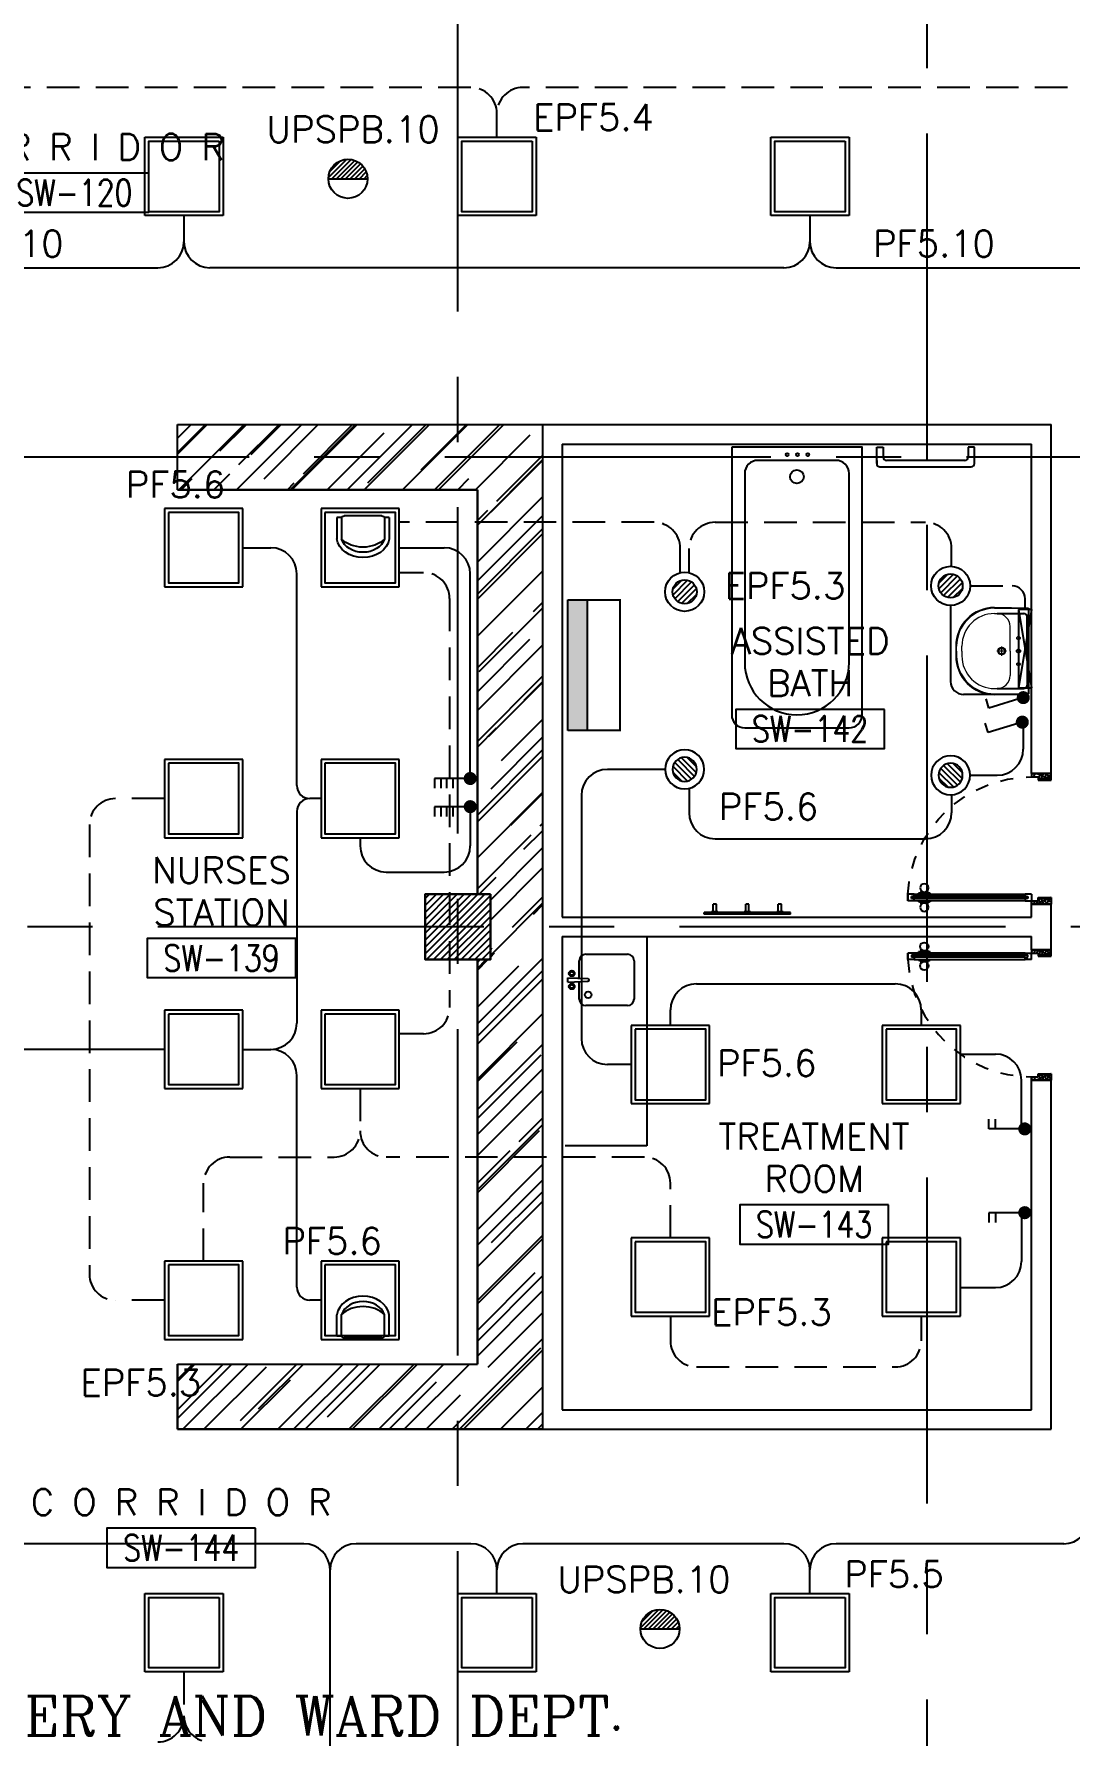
# Model space of a CAD drawing. Extents: x -0.3 to 93.5, y -1.1 to 78.4.
# Drawn here: x 65.38 to 73.33, y 43.97 to 57.01 of the extents above; entities that cross this region are included whole.
import ezdxf
from ezdxf.enums import TextEntityAlignment as Align

# ---------------------------------------------------------------- set-up
doc = ezdxf.new("R2010")
doc.units = 0
doc.header["$MEASUREMENT"] = 0
for name, pattern in [('CENTERX2', [4, 2.5, -0.5, 0.5, -0.5]), ('DASHED', [0.75, 0.5, -0.25]), ('HIDDEN', [0.375, 0.25, -0.125])]:
    doc.linetypes.add(name, pattern=pattern)
doc.layers.get('0').update_dxf_attribs({"linetype": 'CONTINUOUS'})
for name, color, linetype in [('A-FUR-ACCES', 7, 'CONTINUOUS'), ('AXES', 11, 'CENTERX2'), ('COL', 11, 'CONTINUOUS'), ('COUNTER', 11, 'CONTINUOUS'), ('DOOR', 7, 'CONTINUOUS'), ('E-CLINE', 2, 'CONTINUOUS'), ('E-HLINE', 2, 'HIDDEN'), ('E-LITE', 4, 'CONTINUOUS'), ('E-SWITCH', 4, 'CONTINUOUS'), ('E-TEXT', 4, 'CONTINUOUS'), ('E-TRXT', 4, 'CONTINUOUS'), ('EL-LITE', 4, 'CONTINUOUS'), ('FIX', 11, 'CONTINUOUS'), ('FMCHAIR', 11, 'CONTINUOUS'), ('HAT', 11, 'CONTINUOUS'), ('ME-FIX', 11, 'CONTINUOUS'), ('RM-BOX', 11, 'CONTINUOUS'), ('RM-NAME', 11, 'CONTINUOUS'), ('RM-NO', 11, 'CONTINUOUS'), ('WALL', 11, 'CONTINUOUS')]:
    doc.layers.add(name, color=color, linetype=linetype)
doc.styles.add('ROMANC', font='romanc', dxfattribs={"height": 0.1})
doc.styles.add('ROMANS', font='ROMANS.shx', dxfattribs={"width": 0.6})

# ---------------------------------------------------------------- blocks, each defined once
blk = doc.blocks.new('RM1')
at = {"layer": 'RM-BOX'}
blk.add_lwpolyline([(570, -200), (-570, -200), (-570, -500), (570, -500)], close=True, dxfattribs=at)
at = {"layer": 'RM-NAME', "style": 'ROMANS'}
for tag, p in [('ROOMNAME1', (0, 324)), ('ROOMNAME2', (0, 0))]:
    blk.add_attdef(tag, text='', height=200, dxfattribs=at).set_placement(p, align=Align.MIDDLE)
at = {"layer": 'RM-NO', "style": 'ROMANS', "width": 0.8}
blk.add_attdef('ROOMNO', text='', height=200, dxfattribs=at).set_placement((0, -350), align=Align.MIDDLE)
blk = doc.blocks.new('CHR3')
for p, q in [((-0.039, 0.5), (-0.558, 0.5)), ((-0.05, 0.412), (-0.558, 0.412)), ((-0.039, 0.5), (-0.039, 0.412)), ((0, 0.362), (0, -0.362)), ((-0.05, -0.412), (-0.558, -0.412)), ((-0.039, -0.5), (-0.553, -0.5)), ((-0.039, -0.411), (-0.039, -0.5))]:
    blk.add_line(p, q)
for centre, radius, start, end in [((-0.497, 0), 0.503, 97.0495, 263.5769), ((-0.446, 0), 0.427, 105.249, 254.751), ((-0.212, 0), 0.538, 130.0756, 229.9244), ((-0.05, 0.362), 0.05, 0, 90), ((-0.05, -0.362), 0.05, 270, 0)]:
    blk.add_arc(centre, radius, start, end)
blk = doc.blocks.new('*X91')
at = {"color": 0}
for p, q in [((238729, 162732), (239186, 163190)), ((238729, 162785), (239133, 163190)), ((238729, 162838), (239080, 163190)), ((238729, 162891), (239027, 163190)), ((238729, 162944), (238974, 163190)), ((238729, 162997), (238921, 163190)), ((238729, 163050), (238868, 163190)), ((238729, 163103), (238815, 163190)), ((238729, 163157), (238762, 163190)), ((238739, 162690), (239229, 163179)), ((238792, 162690), (239229, 163126)), ((238845, 162690), (239229, 163073)), ((238898, 162690), (239229, 163020)), ((238951, 162690), (239229, 162967)), ((239004, 162690), (239229, 162914)), ((239057, 162690), (239229, 162861)), ((239110, 162690), (239229, 162808)), ((239163, 162690), (239229, 162755)), ((239216, 162690), (239229, 162702))]:
    blk.add_line(p, q, dxfattribs=at)
blk = doc.blocks.new('COL50')
at = {"layer": 'COL'}
blk.add_lwpolyline([(-250, 250), (-250, -250), (250, -250), (250, 250)], close=True, dxfattribs=at)
blk = doc.blocks.new('DOOR-10')
at = {"layer": 'DOOR', "color": 0, "linetype": 'ByBlock'}
for p, q in [((-26, 1100), (-76, 1100)), ((-76, 1100), (-26, 1100)), ((-76, 1050), (-76, 1100)), ((-59, 1050), (-76, 1050)), ((-43, 1070), (-59, 1070)), ((-59, 1050), (-59, 1070)), ((-43, 1050), (-43, 1070)), ((-26, 1050), (-43, 1050)), ((-26, 1050), (-26, 1100)), ((-83, 1005), (-92, 1005)), ((-92, 1005), (-92, 940)), ((-83, 940), (-92, 940)), ((-76, 1018), (-83, 1018)), ((-83, 928), (-83, 1018)), ((-83, 1005), (-83, 940)), ((-76, 928), (-83, 928)), ((-26, 1018), (-18, 1018)), ((-26, 928), (-18, 928)), ((-18, 928), (-18, 1018)), ((-18, 1005), (-9, 1005)), ((-18, 1005), (-18, 940)), ((-18, 940), (-9, 940)), ((-9, 1005), (-9, 940)), ((-1001, 0), (-1001, 150)), ((-1001, 150), (-976, 150)), ((-1001, 150), (-1001, 0)), ((-976, 150), (-976, 100)), ((-76, 200), (-59, 200)), ((-76, 150), (-76, 200)), ((-76, 150), (-26, 150)), ((-59, 200), (-59, 180)), ((-59, 180), (-43, 180)), ((-43, 200), (-26, 200)), ((-43, 180), (-43, 200)), ((-26, 200), (-26, 150)), ((-1, 150), (-26, 150)), ((-26, 150), (-26, 100)), ((-951, 0), (-1001, 0)), ((-976, 100), (-951, 100)), ((-951, 100), (-951, 0)), ((-51, 100), (-51, 0)), ((-26, 100), (-51, 100)), ((-51, 0), (-1, 0))]:
    blk.add_line(p, q, dxfattribs=at)
at = {"layer": 'DOOR', "linetype": 'ByBlock'}
for p, q in [((-76, 1050), (-76, 200)), ((-59, 200), (-59, 1050)), ((-43, 200), (-43, 1050)), ((-26, 200), (-26, 1050))]:
    blk.add_line(p, q, dxfattribs=at)
at = {"layer": 'DOOR', "color": 9, "linetype": 'ByBlock'}
for p, q in [((-1, 0), (-1, 150)), ((-951, 0), (-1001, 114)), ((-951, 0), (-1001, 40)), ((-951, 0), (-964, 100)), ((-51, 0), (-1, 114)), ((-51, 0), (-37, 100)), ((-51, 0), (-1, 40))]:
    blk.add_line(p, q, dxfattribs=at)
at = {"layer": 'DOOR', "color": 0, "linetype": 'ByBlock'}
for centre in [(-124, 973), (23, 973)]:
    blk.add_circle(centre, 32.4, dxfattribs=at)
at = {"layer": 'DOOR', "linetype": 'HIDDEN', "ltscale": 0.5}
blk.add_arc((-23, 149), 952, 93.1482, 179.9482, dxfattribs=at)
at = {"layer": 'DOOR', "color": 9, "linetype": 'ByBlock'}
for centre, radius, start, end in [((-951, 0), 154, 103.7142, 108.8947), ((-951, 0), 134, 100.72, 111.8402), ((-51, 0), 134, 68.1598, 79.28), ((-51, 0), 154, 71.1053, 76.2858), ((-951, 0), 94.4, 90, 121.9818), ((-951, 0), 74.4, 90, 132.2236), ((-951, 0), 54.4, 90, 156.7926), ((-951, 0), 34.4, 90, 180), ((-951, 0), 14.4, 90, 180), ((-51, 0), 94.4, 58.0182, 90), ((-51, 0), 74.4, 47.7764, 90), ((-51, 0), 54.4, 23.2074, 90), ((-51, 0), 34.4, 0, 90), ((-51, 0), 14.4, 0, 90), ((-51, 0), 114, 64.0838, 77.3774)]:
    blk.add_arc(centre, radius, start, end, dxfattribs=at)
blk = doc.blocks.new('LAV-003')
at = {"layer": 'FIX', "linetype": 'Continuous', "lineweight": 20}
for p, q in [((-328, -285), (-328, -25)), ((327, -285), (327, -25)), ((0, -165), (-188, -165)), ((0, -165), (187, -165)), ((-288, -285), (-288, -265)), ((287, -285), (287, -265)), ((0, -535), (-38, -535)), ((0, -575), (-38, -575)), ((0, -535), (37, -535)), ((0, -575), (37, -575))]:
    blk.add_line(p, q, dxfattribs=at)
at = {"layer": 'FIX', "linetype": 'ByBlock'}
blk.add_line((-328, -25), (327, -25), dxfattribs=at)
at = {"layer": 'FIX', "linetype": 'ByBlock', "ltscale": 0.3}
for p, q in [((-288, -265), (-288, -60)), ((0, -35), (-262, -35)), ((0, -35), (262, -35)), ((287, -265), (287, -60))]:
    blk.add_line(p, q, dxfattribs=at)
at = {"layer": 'FIX', "lineweight": 20}
for p, q in [((-16, -101), (15, -101)), ((0, -85), (0, -116))]:
    blk.add_line(p, q, dxfattribs=at)
at = {"layer": 'FIX', "linetype": 'DASHED', "lineweight": 20, "ltscale": 0.04}
for p, q in [((-36, -230), (37, -230)), ((0, -194), (0, -266))]:
    blk.add_line(p, q, dxfattribs=at)
at = {"layer": 'FIX', "linetype": 'Continuous', "lineweight": 20}
blk.add_lwpolyline([(295, -25), (0, -25), (-328, -25), (-335, -285, 0.414214), (-38, -582), (0, -582), (37, -582, 0.414214), (334, -285), (327, -25), (0, -25)], format="xyb", dxfattribs=at)
at = {"layer": 'FIX', "linetype": 'HIDDEN', "lineweight": 20, "ltscale": 0.05}
for centre in [(-100, -101), (100, -101)]:
    blk.add_circle(centre, 12.4, dxfattribs=at)
at = {"layer": 'FIX', "lineweight": 20}
for centre, radius in [((0, -101), 15.5), ((0, -230), 29.5), ((0, -230), 22.5)]:
    blk.add_circle(centre, radius, dxfattribs=at)
at = {"layer": 'FIX', "linetype": 'ByBlock', "ltscale": 0.3}
for centre, start, end in [((-262, -60), 90, 180), ((262, -60), 0, 90)]:
    blk.add_arc(centre, 25, start, end, dxfattribs=at)
at = {"layer": 'FIX', "linetype": 'Continuous', "lineweight": 20}
for centre, radius, start, end in [((-188, -265), 100, 90, 180), ((187, -265), 100, 0, 90), ((-38, -285), 290, 180, 270), ((-38, -285), 250, 180, 270), ((37, -285), 250, 270, 0), ((37, -285), 290, 270, 0)]:
    blk.add_arc(centre, radius, start, end, dxfattribs=at)
blk = doc.blocks.new('BTUB1')
at = {"layer": 'FIX'}
for points in [[(-500, -25), (-500, -2075, 0.414214), (-400, -2175), (400, -2175, 0.414214), (500, -2075), (500, -25)], [(-400, -1675, 1), (400, -1675), (400, -225, 0.414214), (300, -125), (-300, -125, 0.414214), (-400, -225)]]:
    blk.add_lwpolyline(points, format="xyb", close=True, dxfattribs=at)
for centre, radius in [((-75, -81), 11), ((5, -81), 11), ((85, -81), 11), ((0, -250), 52.2)]:
    blk.add_circle(centre, radius, dxfattribs=at)
blk = doc.blocks.new('L42')
at = {"layer": 'E-LITE'}
for p, q in [((0.3, 0.3), (-0.3, 0.3)), ((-0.3, 0.3), (-0.3, -0.3)), ((0.3, -0.3), (0.3, 0.3)), ((-0.3, -0.3), (0.3, -0.3))]:
    blk.add_line(p, q, dxfattribs=at)
at = {"layer": 'E-LITE', "color": 8}
blk.add_lwpolyline([(-0.27, 0.27), (-0.27, -0.27), (0.27, -0.27), (0.27, 0.27)], close=True, dxfattribs=at)
blk = doc.blocks.new('*X49')
at = {"color": 0}
for p, q in [((21548.527, 18540.142), (21548.801, 18540.415)), ((21548.529, 18539.966), (21548.977, 18540.414)), ((21548.584, 18539.845), (21549.098, 18540.359)), ((21548.672, 18539.756), (21549.187, 18540.271)), ((21548.793, 18539.7), (21549.243, 18540.15)), ((21548.966, 18539.696), (21549.246, 18539.977))]:
    blk.add_line(p, q, dxfattribs=at)
blk = doc.blocks.new('SPOT')
at = {"layer": 'E-LITE'}
for radius in [0.6, 0.369]:
    blk.add_circle((0, 0), radius, dxfattribs=at)
at = {"layer": 'E-LITE', "color": 8}
blk.add_blockref('*X49', (-21548.886, -18540.056), dxfattribs=at)
blk = doc.blocks.new('MR20')
at = {"layer": 'E-LITE'}
for p, q in [((-300, 100), (-300, 0)), ((-300, 100), (-300, 0)), ((-300, 0), (300, 0)), ((-300, 0), (300, 0)), ((-300, 0), (300, 0)), ((-300, 0), (-300, 0)), ((300, 0), (300, 100)), ((300, 0), (300, 100)), ((300, 0), (300, 0))]:
    blk.add_line(p, q, dxfattribs=at)
at = {"layer": 'E-LITE', "color": 3}
blk.add_line((300, 100), (-300, 100), dxfattribs=at)
at = {"layer": 'E-LITE', "color": 8}
for p, q in [((300, 0), (-300, 100)), ((300, 100), (-300, 0))]:
    blk.add_line(p, q, dxfattribs=at)
blk = doc.blocks.new('2G1W')
for p, q in [((0, 0), (0.55, 0)), ((0.45, 0), (0.45, -0.15)), ((0.55, 0), (0.55, -0.15))]:
    blk.add_line(p, q)
at = {"const_width": 0.1}
blk.add_lwpolyline([(-0.05, 0, 1), (0.05, 0, 1)], format="xyb", close=True, dxfattribs=at)
blk = doc.blocks.new('1G1W')
for p, q in [((0, 0), (0.55, 0)), ((0.55, 0), (0.55, -0.15))]:
    blk.add_line(p, q)
at = {"const_width": 0.1}
blk.add_lwpolyline([(-0.05, 0, 1), (0.05, 0, 1)], format="xyb", close=True, dxfattribs=at)
blk = doc.blocks.new('EL')
at = {"layer": 'EL-LITE'}
h = blk.add_hatch(dxfattribs=at)
h.set_pattern_fill('ANSI31', color=4, scale=0.2, style=0)
h.set_pattern_definition([(45, (587.071197, 567.777136), (-0.0176776695, 0.0176776695), [])])
h.paths.add_polyline_path([(0.15, 0, 1), (-0.15, 0)])
at = {"layer": 'EL-LITE', "color": 4}
blk.add_line((-0.15, 0), (0.15, 0), dxfattribs=at)
blk.add_circle((0, 0), 0.15, dxfattribs=at)

msp = doc.modelspace()

# ---------------------------------------------------------------- hatches: boundary and pattern name
at = {"layer": 'A-FUR-ACCES', "linetype": 'ByBlock', "ltscale": 0.3}
msp.add_hatch(color=256, dxfattribs=at).paths.add_polyline_path([(69.625, 52.6728), (69.475, 52.6728), (69.475, 51.6773), (69.625, 51.6773)])
at = {"layer": 'COUNTER', "linetype": 'ByBlock'}
h = msp.add_hatch(dxfattribs=at)
h.set_pattern_fill('AR-RROOF', color=256, scale=0.3, angle=45, style=0)
h.set_pattern_definition([(45, (-196.91465, -112.74973), (0.25455844, 0.6788225), [4.5, -0.6, 1.5, -0.3]), (45, (-196.7386, -112.36153), (-0.49426764, 0.07000357), [0.9, -0.099, 1.8, -0.225]), (45, (-196.9889, -112.46336), (0.96095812, 1.24521504), [2.4, -0.42, 1.2, -0.3])])
h.paths.add_polyline_path([(68.7824, 53.52), (68.7824, 50.42), (68.8824, 50.42), (68.8824, 49.92), (68.7824, 49.92), (68.7824, 46.82), (66.4824, 46.82), (66.4824, 46.32), (69.2824, 46.32), (69.2824, 54.02), (66.4824, 54.02), (66.4824, 53.52)])

# ---------------------------------------------------------------- linework, layer by layer
at = {"layer": 'A-FUR-ACCES'}
for p, q in [((71.8444, 53.845), (71.8944, 53.845)), ((71.8444, 53.745), (71.8444, 53.845)), ((71.8444, 53.72), (71.8444, 53.745)), ((71.8444, 53.745), (71.8444, 53.72)), ((71.8944, 53.845), (71.8944, 53.77)), ((72.5194, 53.745), (71.9194, 53.745)), ((72.5944, 53.845), (72.5444, 53.845)), ((72.5444, 53.845), (72.5444, 53.77)), ((72.5944, 53.745), (72.5944, 53.845)), ((72.5944, 53.72), (72.5944, 53.745)), ((71.8694, 53.695), (72.5694, 53.695)), ((69.475, 51.6753), (69.475, 52.6753)), ((69.475, 52.6753), (69.8834, 52.6753)), ((69.625, 52.6753), (69.625, 51.6753)), ((69.8759, 52.6753), (69.8759, 51.6753)), ((69.8834, 51.6753), (69.475, 51.6753)), ((71.1826, 50.2793), (70.5222, 50.2793)), ((70.5222, 50.2666), (70.5222, 50.2793)), ((71.1826, 50.2666), (70.5222, 50.2666)), ((70.5774, 50.2793), (70.5774, 50.2843)), ((70.6274, 50.2843), (70.5774, 50.2843)), ((70.5897, 50.2843), (70.5897, 50.3428)), ((70.6151, 50.3428), (70.5897, 50.3428)), ((70.6151, 50.2843), (70.6151, 50.3428)), ((70.6274, 50.2793), (70.6274, 50.2843)), ((70.8774, 50.2843), (70.8274, 50.2843)), ((70.8274, 50.2793), (70.8274, 50.2843)), ((70.8397, 50.2843), (70.8397, 50.3428)), ((70.8651, 50.3428), (70.8397, 50.3428)), ((70.8651, 50.2843), (70.8651, 50.3428)), ((70.8774, 50.2793), (70.8774, 50.2843)), ((71.1274, 50.2843), (71.0774, 50.2843)), ((71.0774, 50.2793), (71.0774, 50.2843)), ((71.1151, 50.3428), (71.0897, 50.3428)), ((71.0897, 50.2843), (71.0897, 50.3428)), ((71.1151, 50.2843), (71.1151, 50.3428)), ((71.1274, 50.2793), (71.1274, 50.2843)), ((71.1826, 50.2666), (71.1826, 50.2793))]:
    msp.add_line(p, q, dxfattribs=at)
for centre, start, end in [((71.9194, 53.77), 180, 270), ((72.5194, 53.77), 270, 0), ((71.8694, 53.72), 180, 270), ((72.5694, 53.72), 270, 0)]:
    msp.add_arc(centre, 0.025, start, end, dxfattribs=at)
at = {"layer": 'AXES'}
for p, q in [((68.6324, -1.1143), (68.6324, 77.6984)), ((72.2324, 5.75), (72.2324, 64.57)), ((83.0324, 53.77), (40.7424, 53.77)), ((92.8324, 50.17), (40.7424, 50.17))]:
    msp.add_line(p, q, dxfattribs=at)
at = {"layer": 'COUNTER'}
for p, q in [((66.4824, 53.52), (66.4824, 54.02)), ((66.4824, 54.02), (69.2824, 54.02)), ((66.4824, 53.52), (66.4824, 54.02)), ((69.2824, 54.02), (69.2824, 46.32)), ((66.4824, 53.52), (68.7824, 53.52)), ((66.4824, 53.52), (68.7824, 53.52)), ((68.7824, 53.52), (68.7824, 50.42)), ((68.7824, 49.92), (68.7824, 46.82)), ((68.7824, 49.92), (68.7824, 46.82)), ((66.4824, 46.82), (68.7824, 46.82)), ((66.4824, 46.82), (66.4824, 46.32)), ((66.4824, 46.32), (69.2824, 46.32))]:
    msp.add_line(p, q, dxfattribs=at)
at = {"layer": 'COUNTER', "linetype": 'ByBlock'}
for p, q in [((66.4824, 54.02), (69.2824, 54.02)), ((66.4824, 53.52), (66.4824, 54.02)), ((66.4824, 54.02), (69.2824, 54.02)), ((66.4824, 53.52), (66.4824, 54.02)), ((69.2824, 54.02), (69.2824, 46.32)), ((69.2824, 54.02), (69.2824, 46.32)), ((68.7824, 53.52), (66.4824, 53.52)), ((68.7824, 53.52), (66.4824, 53.52)), ((68.7824, 50.42), (68.7824, 53.52)), ((68.7824, 50.42), (68.7824, 53.52)), ((68.7824, 50.42), (68.8824, 50.42)), ((68.7824, 50.42), (68.8824, 50.42)), ((68.8824, 50.42), (68.8824, 49.92)), ((68.8824, 50.42), (68.8824, 49.92)), ((68.8824, 49.92), (68.7824, 49.92)), ((68.7824, 46.82), (68.7824, 49.92)), ((68.8824, 49.92), (68.7824, 49.92)), ((66.4824, 46.32), (66.4824, 46.82)), ((66.4824, 46.82), (68.7824, 46.82)), ((66.4824, 46.32), (66.4824, 46.82)), ((66.4824, 46.82), (68.7824, 46.82)), ((69.2824, 46.32), (66.4824, 46.32)), ((69.2824, 46.32), (66.4824, 46.32))]:
    msp.add_line(p, q, dxfattribs=at)
at = {"layer": 'E-CLINE', "color": 4}
for p, q in [((66.5324, 55.6209), (66.5324, 55.4209)), ((71.3324, 55.6209), (71.3324, 55.4209)), ((64.3324, 55.2209), (66.3324, 55.2209)), ((71.1324, 55.2209), (66.7324, 55.2209)), ((71.5324, 55.2209), (73.5324, 55.2209)), ((67.3984, 51.2533), (67.3984, 52.8754)), ((72.9824, 52.601), (72.9824, 52.6833)), ((70.4059, 51.2312), (70.4059, 51.0447)), ((72.4181, 51.1818), (72.4181, 51.0447)), ((67.3984, 51.0533), (67.3984, 49.4312)), ((70.6059, 50.8447), (72.2181, 50.8447)), ((70.463, 49.7335), (71.9865, 49.7335)), ((70.263, 49.4152), (70.263, 49.5335)), ((66.9838, 49.2312), (67.1984, 49.2312)), ((67.3984, 47.4091), (67.3984, 49.0312)), ((67.4528, 45.4427), (64.3324, 45.4427)), ((71.1324, 45.4427), (69.1324, 45.4427)), ((73.2783, 45.4427), (71.5324, 45.4427)), ((68.9324, 45.0607), (68.9324, 45.2427)), ((71.3324, 45.0607), (71.3324, 45.2427))]:
    msp.add_line(p, q, dxfattribs=at)
at = {"layer": 'E-CLINE', "color": 4, "linetype": 'ByBlock'}
for p, q in [((66.9838, 53.0754), (67.1984, 53.0754)), ((70.2219, 51.3773), (69.7799, 51.3773)), ((67.5838, 51.1533), (67.4984, 51.1533)), ((69.5799, 51.1773), (69.5799, 49.3152)), ((72.1865, 49.5335), (72.1865, 49.4152)), ((66.3838, 49.2312), (64.5377, 49.2312)), ((69.963, 49.1152), (69.7799, 49.1152)), ((67.5838, 47.3091), (67.4984, 47.3091)), ((68.7324, 45.4427), (67.8528, 45.4427)), ((67.6528, 42.9082), (67.6528, 45.2427))]:
    msp.add_line(p, q, dxfattribs=at)
at = {"layer": 'E-CLINE', "color": 4, "linetype": 'HIDDEN'}
for p, q in [((68.1838, 52.8853), (68.3701, 52.8853)), ((68.5701, 52.6853), (68.5701, 49.5516)), ((68.3701, 49.3516), (68.1838, 49.3516))]:
    msp.add_line(p, q, dxfattribs=at)
at = {"layer": 'E-CLINE', "color": 4}
for centre, start, end in [((66.3324, 55.4209), 270, 0), ((66.7324, 55.4209), 180, 270), ((71.1324, 55.4209), 270, 0), ((71.5324, 55.4209), 180, 270), ((70.6059, 51.0447), 180, 270), ((72.2181, 51.0447), 270, 0), ((70.463, 49.5335), 90, 180), ((71.9865, 49.5335), 0, 90), ((67.1984, 49.4312), 270, 0), ((67.1984, 49.0312), 0, 90), ((73.2783, 45.6427), 270, 0), ((68.7324, 45.2427), 0, 90), ((69.1324, 45.2427), 90, 180), ((71.1324, 45.2427), 0, 90), ((71.5324, 45.2427), 90, 180)]:
    msp.add_arc(centre, 0.2, start, end, dxfattribs=at)
at = {"layer": 'E-CLINE', "color": 4, "linetype": 'ByBlock'}
for centre, radius, start, end in [((67.1984, 52.8754), 0.2, 0, 90), ((72.8824, 52.6833), 0.1, 0, 90), ((69.7799, 51.1773), 0.2, 90, 180), ((67.4984, 51.2533), 0.1, 180, 270), ((67.4984, 51.0533), 0.1, 90, 180), ((69.7799, 49.3152), 0.2, 180, 270), ((67.4984, 47.4091), 0.1, 180, 270), ((67.4528, 45.2427), 0.2, 0, 90), ((67.8528, 45.2427), 0.2, 90, 180)]:
    msp.add_arc(centre, radius, start, end, dxfattribs=at)
at = {"layer": 'E-CLINE', "color": 4, "linetype": 'HIDDEN'}
for centre, start, end in [((68.3701, 52.6853), 0, 90), ((68.3701, 49.5516), 270, 0)]:
    msp.add_arc(centre, 0.2, start, end, dxfattribs=at)
at = {"layer": 'E-HLINE', "color": 4}
for p, q in [((68.7324, 56.6029), (61.9324, 56.6029)), ((75.9324, 56.6029), (69.1324, 56.6029)), ((68.9324, 56.2209), (68.9324, 56.4029)), ((70.1378, 53.2703), (68.1838, 53.2703)), ((70.6059, 53.2703), (72.2181, 53.2703)), ((70.3378, 52.8838), (70.3378, 53.0703)), ((70.4059, 52.8838), (70.4059, 53.0703)), ((72.4181, 52.9332), (72.4181, 53.0703)), ((72.561, 52.7833), (72.8824, 52.7833)), ((66.3838, 51.1533), (66.0082, 51.1533)), ((65.8082, 50.9533), (65.8082, 47.5091)), ((67.8838, 48.9312), (67.8838, 48.6058)), ((66.8838, 48.4058), (67.6838, 48.4058)), ((70.063, 48.4058), (68.0838, 48.4058)), ((66.6838, 47.6091), (66.6838, 48.2058)), ((70.263, 47.7862), (70.263, 48.2058)), ((66.3838, 47.3091), (66.0082, 47.3091)), ((70.263, 47.1862), (70.263, 46.9978)), ((72.1865, 47.1862), (72.1865, 46.9978)), ((70.463, 46.7978), (71.9865, 46.7978)), ((66.5324, 44.4607), (66.5324, 44.1242))]:
    msp.add_line(p, q, dxfattribs=at)
for centre, start, end in [((68.7324, 56.4029), 0, 90), ((69.1324, 56.4029), 90, 180), ((70.1378, 53.0703), 0, 90), ((70.6059, 53.0703), 90, 180), ((72.2181, 53.0703), 0, 90), ((66.0082, 50.9533), 90, 180), ((67.6838, 48.6058), 270, 0), ((68.0838, 48.6058), 180, 270), ((66.8838, 48.2058), 90, 180), ((70.063, 48.2058), 0, 90), ((66.0082, 47.5091), 180, 270), ((70.463, 46.9978), 180, 270), ((71.9865, 46.9978), 270, 0), ((66.3324, 44.1242), 270, 0), ((66.7324, 44.1242), 180, 270)]:
    msp.add_arc(centre, 0.2, start, end, dxfattribs=at)
at = {"layer": 'E-SWITCH', "color": 4}
for p, q in [((68.1838, 53.0754), (68.5277, 53.0754)), ((68.7277, 51.2818), (68.7277, 52.8754)), ((72.411, 52.6333), (72.411, 52.0506)), ((72.961, 51.9506), (72.511, 51.9506)), ((72.9683, 51.7215), (72.9683, 51.5317)), ((68.7277, 51.3068), (68.4527, 51.3068)), ((68.4527, 51.3068), (68.4527, 51.2318)), ((68.5014, 51.3068), (68.5014, 51.2318)), ((68.5465, 51.3068), (68.5465, 51.2318)), ((68.5951, 51.3068), (68.5951, 51.2318)), ((72.561, 51.3317), (72.7683, 51.3317)), ((68.7277, 51.0912), (68.4527, 51.0912)), ((68.4527, 51.0912), (68.4527, 51.0162)), ((68.5014, 51.0912), (68.5014, 51.0162)), ((68.5465, 51.0912), (68.5465, 51.0162)), ((68.5951, 51.0912), (68.5951, 51.0162)), ((68.7277, 51.0662), (68.7277, 50.7903)), ((72.4865, 49.1952), (72.7545, 49.1952)), ((72.9545, 48.6216), (72.9545, 48.9952)), ((72.9545, 47.9798), (72.9545, 47.6061)), ((72.4865, 47.4061), (72.7545, 47.4061))]:
    msp.add_line(p, q, dxfattribs=at)
at = {"layer": 'E-SWITCH', "linetype": 'ByBlock', "ltscale": 0.3}
for p, q in [((67.8838, 50.8533), (67.8838, 50.7903)), ((68.0838, 50.5903), (68.5277, 50.5903))]:
    msp.add_line(p, q, dxfattribs=at)
at = {"layer": 'E-SWITCH', "color": 4, "const_width": 0.05}
for points in [[(68.7527, 51.3068, -1), (68.7027, 51.3068, -1)], [(68.7527, 51.0912, -1), (68.7027, 51.0912, -1)]]:
    msp.add_lwpolyline(points, format="xyb", close=True, dxfattribs=at)
at = {"layer": 'E-SWITCH', "color": 4}
for centre, radius, start, end in [((68.5277, 52.8754), 0.2, 0, 90), ((72.511, 52.0506), 0.1, 180, 270), ((72.7683, 51.5317), 0.2, 270, 0), ((72.7545, 48.9952), 0.2, 0, 90), ((72.7545, 47.6061), 0.2, 270, 0)]:
    msp.add_arc(centre, radius, start, end, dxfattribs=at)
at = {"layer": 'E-SWITCH', "linetype": 'ByBlock', "ltscale": 0.3}
for centre, start, end in [((68.0838, 50.7903), 180, 270), ((68.5277, 50.7903), 270, 0)]:
    msp.add_arc(centre, 0.2, start, end, dxfattribs=at)
at = {"layer": 'ME-FIX'}
for p, q in [((70.0824, 50.093), (70.0824, 48.4928)), ((69.613, 49.9596), (69.9341, 49.9596)), ((69.5632, 49.7732), (69.5632, 49.9097)), ((69.984, 49.9097), (69.984, 49.6168)), ((69.475, 49.7793), (69.6302, 49.7732)), ((69.475, 49.7472), (69.475, 49.7793)), ((69.475, 49.7472), (69.6302, 49.7533)), ((69.5632, 49.6168), (69.5632, 49.7533)), ((69.9341, 49.5669), (69.613, 49.5669)), ((70.0824, 48.4928), (69.4558, 48.4928))]:
    msp.add_line(p, q, dxfattribs=at)
for centre, radius in [((69.5061, 49.813), 0.0217), ((69.5061, 49.813), 0.014), ((69.5061, 49.7135), 0.0217), ((69.5061, 49.7135), 0.014), ((69.6326, 49.6488), 0.0255)]:
    msp.add_circle(centre, radius, dxfattribs=at)
for centre, radius, start, end in [((69.613, 49.9097), 0.0499, 90, 180), ((69.9341, 49.9097), 0.0499, 0, 90), ((69.6302, 49.7633), 0.00997, 270, 90), ((69.613, 49.6168), 0.0499, 180, 270), ((69.9341, 49.6168), 0.0499, 270, 0)]:
    msp.add_arc(centre, radius, start, end, dxfattribs=at)
at = {"layer": 'WALL'}
for p, q in [((69.2824, 54.02), (73.1824, 54.02)), ((69.2824, 54.02), (69.2824, 46.32)), ((73.1824, 51.345), (73.1824, 54.02)), ((69.4324, 53.87), (73.0324, 53.87)), ((69.4324, 53.87), (69.4324, 50.245)), ((73.0324, 51.345), (73.0324, 53.87)), ((73.0324, 51.345), (73.1824, 51.345)), ((73.0324, 50.345), (73.1824, 50.345)), ((73.0324, 50.245), (73.0324, 50.345)), ((73.1824, 49.995), (73.1824, 50.345)), ((69.4324, 50.245), (73.0324, 50.245)), ((69.4324, 50.095), (73.0324, 50.095)), ((69.4324, 50.095), (69.4324, 46.47)), ((73.0324, 49.995), (73.0324, 50.095)), ((73.0324, 49.995), (73.1824, 49.995)), ((73.0324, 46.47), (73.0324, 48.995)), ((73.0324, 48.995), (73.1824, 48.995)), ((73.1824, 46.32), (73.1824, 48.995)), ((69.4324, 46.47), (73.0324, 46.47)), ((69.2824, 46.32), (73.1824, 46.32))]:
    msp.add_line(p, q, dxfattribs=at)
at = {"layer": 'WALL', "linetype": 'ByBlock', "ltscale": 0.3}
msp.add_lwpolyline([(68.8824, 50.42), (68.3824, 50.42), (68.3824, 49.92), (68.8824, 49.92)], close=True, dxfattribs=at)

# ---------------------------------------------------------------- block references
at = {"layer": 'COL', "xscale": -0.0009999999892897904, "yscale": 0.000999999996565748, "zscale": 0.001}
msp.add_blockref('COL50', (68.6324, 50.17), dxfattribs=at)
at = {"layer": 'DOOR', "color": 0, "linetype": 'ByBlock', "ltscale": 0.3, "yscale": 0.000999999996565748, "zscale": 0.001, "rotation": 90}
for p, xscale in [((73.1824, 50.3443), -0.000999999996565748), ((73.1824, 49.9957), 0.000999999996565748)]:
    msp.add_blockref('DOOR-10', p, dxfattribs=dict(at, xscale=xscale))
at = {"layer": 'E-CLINE', "color": 4, "xscale": 0.0009999999892897904, "yscale": 0.0009999999892897904, "zscale": 0.001, "rotation": 90}
msp.add_blockref('MR20', (73.0324, 52.301), dxfattribs=at)
at = {"layer": 'E-LITE', "xscale": -1}
for p in [(66.5324, 55.9209), (68.9324, 55.9209), (71.3324, 55.9209), (66.5324, 44.7607), (68.9324, 44.7607), (71.3324, 44.7607)]:
    msp.add_blockref('L42', p, dxfattribs=at)
at = {"layer": 'E-LITE'}
for name, p in [('EL', (67.7903, 55.9028)), ('L42', (66.6838, 53.0754)), ('L42', (67.8838, 53.0754)), ('L42', (66.6838, 51.1533)), ('L42', (67.8838, 51.1533)), ('L42', (66.6838, 49.2312)), ('L42', (67.8838, 49.2312)), ('L42', (70.263, 49.1152)), ('L42', (72.1865, 49.1152)), ('L42', (70.263, 47.4862)), ('L42', (72.1865, 47.4862)), ('L42', (66.6838, 47.3091)), ('L42', (67.8838, 47.3091)), ('EL', (70.1827, 44.7897))]:
    msp.add_blockref(name, p, dxfattribs=at)
at = {"layer": 'E-LITE', "xscale": 0.25, "yscale": 0.25, "zscale": 0.25}
for p in [(70.3719, 52.7377), (72.411, 52.7833)]:
    msp.add_blockref('SPOT', p, dxfattribs=at)
at = {"layer": 'E-LITE', "xscale": -0.25, "yscale": 0.25, "zscale": 0.25, "rotation": 180}
for p in [(70.3719, 51.3773), (72.411, 51.3317)]:
    msp.add_blockref('SPOT', p, dxfattribs=at)
at = {"layer": 'E-SWITCH', "color": 4, "yscale": 0.5, "zscale": 0.5}
for name, p, xscale, rotation in [('1G1W', (72.9683, 51.9267), 0.500000000028676, 197.0131152144573), ('1G1W', (72.9607, 51.7388), 0.500000000028676, 197.0131152144573), ('2G1W', (72.9795, 48.6216), 0.5, 180)]:
    msp.add_blockref(name, p, dxfattribs=dict(at, xscale=xscale, rotation=rotation))
at = {"layer": 'E-SWITCH', "color": 4, "xscale": -0.5, "yscale": 0.5, "zscale": 0.5}
msp.add_blockref('2G1W', (72.9795, 47.9798), dxfattribs=at)
at = {"layer": 'FIX', "xscale": 0.0009999999892897904, "yscale": 0.000999999996565748, "zscale": 0.001}
msp.add_blockref('BTUB1', (71.2324, 53.87), dxfattribs=at)
at = {"layer": 'FIX', "xscale": 0.000999999996565748, "yscale": 0.000999999996565748, "zscale": 0.001, "rotation": 270}
msp.add_blockref('LAV-003', (73.0324, 52.2833), dxfattribs=at)
at = {"layer": 'FMCHAIR', "yscale": 0.4000000000014552, "zscale": 0.36, "rotation": 270}
for p, xscale in [((67.9058, 53.3197), -0.319999999999709), ((67.9058, 47.0203), 0.319999999999709)]:
    msp.add_blockref('CHR3', p, dxfattribs=dict(at, xscale=xscale))
at = {"layer": 'HAT', "xscale": 0.0009999999892897904, "yscale": 0.000999999996565748, "zscale": 0.001}
msp.add_blockref('*X91', (-170.3462, -112.7697), dxfattribs=at)
at = {"layer": 'RM-NAME', "xscale": 0.0009999999892897904, "yscale": 0.000999999996565748, "zscale": 0.001}
for p, values in [((65.6925, 56.1464), {'ROOMNO': 'SW-120', 'ROOMNAME2': 'C O R R I D O R'}), ((71.3332, 52.0371), {'ROOMNO': 'SW-142', 'ROOMNAME2': 'BATH', 'ROOMNAME1': 'ASSISTED'}), ((66.8205, 50.2808), {'ROOMNO': 'SW-139', 'ROOMNAME2': 'STATION', 'ROOMNAME1': 'NURSES'}), ((71.3644, 48.2394), {'ROOMNO': 'SW-143', 'ROOMNAME2': 'ROOM', 'ROOMNAME1': 'TREATMENT'}), ((66.5115, 45.7612), {'ROOMNO': 'SW-144', 'ROOMNAME2': 'C O R R I D O R'})]:
    msp.add_blockref('RM1', p, dxfattribs=at).add_auto_attribs(values)

# ---------------------------------------------------------------- texts
at = {"layer": 'E-TEXT', "color": 4, "style": 'ROMANS'}
for s, p in [('  EPF5.4', (68.9356, 56.2737)), ('  PF5.10', (64.4016, 55.306)), ('  PF5.10', (71.5418, 55.306)), ('  PF5.6', (65.8131, 53.4594)), ('  EPF5.3', (70.4041, 52.6836)), ('  PF5.6', (70.359, 50.9914)), ('  PF5.6', (70.3455, 49.0255)), ('  PF5.6', (67.0131, 47.663)), ('  EPF5.3', (70.2996, 47.1172)), ('  EPF5.3', (65.465, 46.5772)), ('  PF5.5', (71.3209, 45.1087))]:
    msp.add_text(s, height=0.2, dxfattribs=at).set_placement(p)
at = {"layer": 'E-TRXT', "color": 4, "style": 'ROMANS'}
for p in [(67.1655, 56.1821), (69.3948, 45.0691)]:
    msp.add_text('UPSPB.10', height=0.2, dxfattribs=at).set_placement(p)
at = {"layer": 'RM-NAME', "style": 'ROMANC'}
msp.add_text('SURGERY AND WARD DEPT. ', height=0.3, dxfattribs=at).set_placement((67.1358, 44.1243), align=Align.MIDDLE)

doc.saveas('drawing.dxf')
